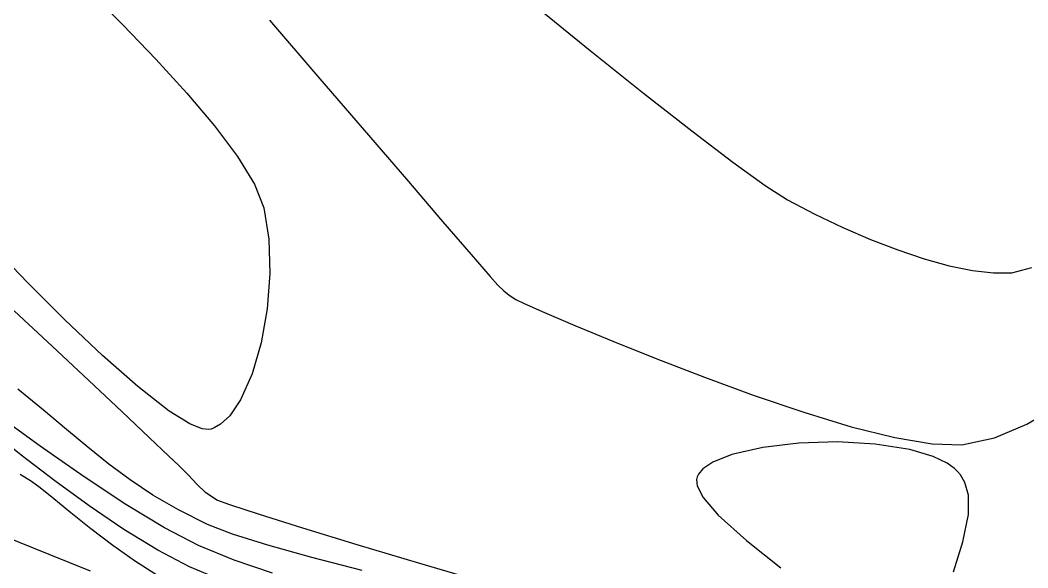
# Model space of a CAD drawing. Header units: feet. Extents: x 26064 to 27719, y 16802 to 28989.
# Drawn here: x 26296.15 to 26329.9, y 18054.44 to 18072.79 of the extents above; entities that cross this region are included whole.
import ezdxf

# ---------------------------------------------------------------- set-up
doc = ezdxf.new("R2010")
doc.units = ezdxf.units.FT
doc.header["$LTSCALE"] = 50
doc.header["$MEASUREMENT"] = 0
doc.linetypes.add('HIDDEN', pattern=[0.375, 0.25, -0.125])
doc.linetypes.add('HIDN25', pattern=[0.0938, 0.0625, -0.0313])
doc.layers.add('CONT-MJR', color=160, linetype='HIDDEN')
doc.layers.add('CONT-MNR', color=55, linetype='HIDN25')

msp = doc.modelspace()

# ---------------------------------------------------------------- linework, layer by layer
at = {"layer": 'CONT-MJR', "color": 7}
for p, q in [((26313.33334, 18073.31981, 595), (26315.2441, 18071.77057, 595)), ((26315.2441, 18071.77057, 595), (26317.03391, 18070.33907, 595)), ((26317.03391, 18070.33907, 595), (26318.64601, 18069.07434, 595)), ((26318.64601, 18069.07434, 595), (26320.02364, 18068.02541, 595)), ((26320.02364, 18068.02541, 595), (26321.11004, 18067.2413, 595)), ((26321.11004, 18067.2413, 595), (26321.84844, 18066.77105, 595)), ((26321.84844, 18066.77105, 595), (26322.76898, 18066.29077, 595)), ((26322.76898, 18066.29077, 595), (26323.70252, 18065.84489, 595)), ((26323.70252, 18065.84489, 595), (26324.63433, 18065.44099, 595)), ((26324.63433, 18065.44099, 595), (26325.54968, 18065.08664, 595)), ((26325.54968, 18065.08664, 595), (26326.43385, 18064.78941, 595)), ((26326.43385, 18064.78941, 595), (26327.2721, 18064.55686, 595)), ((26327.2721, 18064.55686, 595), (26328.04971, 18064.39658, 595)), ((26328.04971, 18064.39658, 595), (26328.75194, 18064.31614, 595)), ((26328.75194, 18064.31614, 595), (26329.36407, 18064.32309, 595)), ((26329.36407, 18064.32309, 595), (26330.03712, 18064.50116, 595)), ((26296.93192, 18059.72423, 595), (26296.07654, 18060.42531, 595)), ((26297.70117, 18059.07704, 595), (26296.93192, 18059.72423, 595)), ((26298.41848, 18058.47597, 595), (26297.70117, 18059.07704, 595)), ((26299.11804, 18057.91329, 595), (26298.41848, 18058.47597, 595)), ((26299.83404, 18057.38124, 595), (26299.11804, 18057.91329, 595)), ((26300.60066, 18056.87207, 595), (26299.83404, 18057.38124, 595)), ((26301.4521, 18056.37803, 595), (26300.60066, 18056.87207, 595)), ((26302.42254, 18055.89136, 595), (26301.4521, 18056.37803, 595)), ((26303.26021, 18055.56563, 595), (26302.42254, 18055.89136, 595)), ((26304.44746, 18055.19291, 595), (26303.26021, 18055.56563, 595)), ((26305.91815, 18054.78349, 595), (26304.44746, 18055.19291, 595)), ((26307.60613, 18054.34764, 595), (26305.91815, 18054.78349, 595))]:
    msp.add_line(p, q, dxfattribs=at)
at = {"layer": 'CONT-MNR', "color": 7, "extrusion": (0.713097, 0.701066, 0)}
msp.add_line((26298.48032, 18073.76686, 593), (26299.59542, 18072.63262, 593), dxfattribs=at)
at = {"layer": 'CONT-MNR', "color": 7}
for p, q in [((26304.50409, 18072.7858, 594), (26306.12864, 18070.89613, 594)), ((26301.73194, 18070.34219, 593), (26302.65924, 18069.24508, 593)), ((26307.67727, 18069.09537, 594), (26309.08921, 18067.4545, 594)), ((26304.31253, 18066.5007, 593), (26304.48129, 18065.44381, 593)), ((26310.30366, 18066.04452, 594), (26311.25984, 18064.93642, 594)), ((26311.89697, 18064.2012, 594), (26312.15425, 18063.90984, 594)), ((26312.75182, 18063.42438, 594), (26313.03807, 18063.29227, 594)), ((26297.22635, 18061.86438, 594), (26295.95171, 18063.04696, 594)), ((26304.42508, 18063.1156, 593), (26304.22401, 18061.97456, 593)), ((26313.71976, 18062.99198, 594), (26314.73052, 18062.55906, 594)), ((26298.90859, 18061.55435, 593), (26297.65373, 18062.74691, 593)), ((26316.004, 18062.02904, 594), (26317.47385, 18061.43749, 594)), ((26329.87143, 18059.25449, 594), (26330.92004, 18059.86532, 594)), ((26296.8233, 18058.5098, 596), (26295.34047, 18059.588, 596)), ((26303.1706, 18059.53136, 593), (26302.86873, 18059.24938, 593)), ((26322.39808, 18059.64908, 594), (26323.98987, 18059.16686, 594)), ((26302.24416, 18059.0934, 593), (26301.83334, 18059.25873, 593)), ((26328.78925, 18058.79689, 594), (26329.87143, 18059.25449, 594)), ((26302.54572, 18059.08393, 593), (26302.45826, 18059.06864, 593)), ((26302.65558, 18059.12526, 593), (26302.54572, 18059.08393, 593)), ((26298.29211, 18057.4845, 596), (26296.8233, 18058.5098, 596)), ((26323.52235, 18058.65408, 594), (26322.23479, 18058.61536, 594)), ((26324.79334, 18058.58431, 594), (26323.52235, 18058.65408, 594)), ((26326.70087, 18058.58658, 594), (26327.68737, 18058.55963, 594)), ((26301.46136, 18057.87387, 594), (26301.13331, 18058.18155, 594)), ((26319.99254, 18058.23565, 594), (26319.35561, 18057.97914, 594)), ((26319.35561, 18057.97914, 594), (26319.02092, 18057.75029, 594)), ((26302.07231, 18057.23759, 594), (26301.79468, 18057.54116, 594)), ((26318.87738, 18057.58104, 594), (26318.83178, 18057.49156, 594)), ((26319.02092, 18057.75029, 594), (26318.87738, 18057.58104, 594)), ((26318.80763, 18057.39605, 594), (26318.83007, 18057.17974, 594)), ((26327.91211, 18056.87413, 594), (26327.7939, 18057.2999, 594)), ((26297.27706, 18056.75271, 598), (26296.82592, 18057.11625, 598)), ((26327.9105, 18056.22598, 594), (26327.91211, 18056.87413, 594)), ((26299.62916, 18055.72517, 597), (26298.46809, 18056.51427, 597)), ((26300.99192, 18055.77481, 596), (26299.69796, 18056.55765, 596)), ((26304.16563, 18056.22566, 594), (26303.17613, 18056.54901, 594)), ((26319.53424, 18056.2018, 594), (26320.47695, 18055.35232, 594)), ((26327.72134, 18055.3101, 594), (26327.9105, 18056.22598, 594)), ((26297.12705, 18054.88948, 599), (26295.54838, 18055.52648, 599)), ((26299.25523, 18055.19071, 598), (26298.52221, 18055.74992, 598)), ((26300.76018, 18055.03075, 597), (26299.62916, 18055.72517, 597)), ((26300.02121, 18054.6463, 598), (26299.25523, 18055.19071, 598)), ((26303.31588, 18054.69011, 596), (26302.12506, 18055.18157, 596)), ((26298.50832, 18054.33116, 599), (26297.12705, 18054.88948, 599)), ((26301.82757, 18054.47178, 597), (26300.76018, 18055.03075, 597)), ((26304.61001, 18054.2626, 596), (26303.31588, 18054.69011, 596)), ((26311.8208, 18053.91195, 594), (26309.53749, 18054.58239, 594))]:
    msp.add_line(p, q, dxfattribs=at)
at = {"layer": 'CONT-MNR', "color": 7, "extrusion": (0.7232, 0.690639, 0)}
msp.add_line((26299.59542, 18072.63262, 593), (26300.69498, 18071.48122, 593), dxfattribs=at)
at = {"layer": 'CONT-MNR', "color": 7, "extrusion": (0.739461, 0.6732, 0)}
msp.add_line((26300.69498, 18071.48122, 593), (26301.73194, 18070.34219, 593), dxfattribs=at)
at = {"layer": 'CONT-MNR', "color": 7, "extrusion": (0.75819, 0.652034, 0)}
msp.add_line((26306.12864, 18070.89613, 594), (26307.67727, 18069.09537, 594), dxfattribs=at)
at = {"layer": 'CONT-MNR', "color": 7, "extrusion": (0.799499, 0.600667, 0)}
msp.add_line((26302.65924, 18069.24508, 593), (26303.42982, 18068.21943, 593), dxfattribs=at)
at = {"layer": 'CONT-MNR', "color": 7, "extrusion": (0.852574, 0.522606, 0)}
msp.add_line((26303.42982, 18068.21943, 593), (26303.9966, 18067.29479, 593), dxfattribs=at)
at = {"layer": 'CONT-MNR', "color": 7, "extrusion": (0.929165, 0.369665, 0)}
msp.add_line((26303.9966, 18067.29479, 593), (26304.31253, 18066.5007, 593), dxfattribs=at)
at = {"layer": 'CONT-MNR', "color": 7, "extrusion": (0.757688, 0.652617, 0)}
msp.add_line((26309.08921, 18067.4545, 594), (26310.30366, 18066.04452, 594), dxfattribs=at)
at = {"layer": 'CONT-MNR', "color": 7, "extrusion": (0.719489, 0.694504, 0)}
msp.add_line((26296.39838, 18064.00032, 593), (26295.21138, 18065.23002, 593), dxfattribs=at)
at = {"layer": 'CONT-MNR', "color": 7, "extrusion": (0.999575, 0.029143, 0)}
msp.add_line((26304.48129, 18065.44381, 593), (26304.51482, 18064.29373, 593), dxfattribs=at)
at = {"layer": 'CONT-MNR', "color": 7, "extrusion": (0.755726, 0.654888, 0)}
msp.add_line((26311.25984, 18064.93642, 594), (26311.89697, 18064.2012, 594), dxfattribs=at)
at = {"layer": 'CONT-MNR', "color": 7, "extrusion": (0.997111, -0.075956, 0)}
msp.add_line((26304.51482, 18064.29373, 593), (26304.42508, 18063.1156, 593), dxfattribs=at)
at = {"layer": 'CONT-MNR', "color": 7, "extrusion": (-0.706559, -0.707654, 0)}
msp.add_line((26297.65373, 18062.74691, 593), (26296.39838, 18064.00032, 593), dxfattribs=at)
at = {"layer": 'CONT-MNR', "color": 7, "extrusion": (-0.697925, -0.716171, 0)}
msp.add_line((26312.15425, 18063.90984, 594), (26312.34781, 18063.7212, 594), dxfattribs=at)
at = {"layer": 'CONT-MNR', "color": 7, "extrusion": (0.650751, 0.759291, 0)}
msp.add_line((26312.34781, 18063.7212, 594), (26312.52766, 18063.56706, 594), dxfattribs=at)
at = {"layer": 'CONT-MNR', "color": 7, "extrusion": (-0.53697, -0.843601, 0)}
msp.add_line((26312.52766, 18063.56706, 594), (26312.75182, 18063.42438, 594), dxfattribs=at)
at = {"layer": 'CONT-MNR', "color": 7, "extrusion": (-0.403131, -0.915142, 0)}
msp.add_line((26313.03807, 18063.29227, 594), (26313.71976, 18062.99198, 594), dxfattribs=at)
at = {"layer": 'CONT-MNR', "color": 7, "extrusion": (0.384243, 0.923232, 0)}
msp.add_line((26314.73052, 18062.55906, 594), (26316.004, 18062.02904, 594), dxfattribs=at)
at = {"layer": 'CONT-MNR', "color": 7, "extrusion": (-0.683633, -0.729826, 0)}
msp.add_line((26298.45199, 18060.71632, 594), (26297.22635, 18061.86438, 594), dxfattribs=at)
at = {"layer": 'CONT-MNR', "color": 7, "extrusion": (0.960635, -0.277813, 0)}
msp.add_line((26304.22401, 18061.97456, 593), (26303.92359, 18060.93574, 593), dxfattribs=at)
at = {"layer": 'CONT-MNR', "color": 7, "extrusion": (0.662023, 0.749484, 0)}
msp.add_line((26300.09407, 18060.5072, 593), (26298.90859, 18061.55435, 593), dxfattribs=at)
at = {"layer": 'CONT-MNR', "color": 7, "extrusion": (0.360102, 0.932913, 0)}
msp.add_line((26317.47385, 18061.43749, 594), (26319.07372, 18060.81994, 594), dxfattribs=at)
at = {"layer": 'CONT-MNR', "color": 7, "extrusion": (0.913613, -0.406584, 0)}
msp.add_line((26303.92359, 18060.93574, 593), (26303.53576, 18060.06427, 593), dxfattribs=at)
at = {"layer": 'CONT-MNR', "color": 7, "extrusion": (-0.686036, -0.727568, 0)}
msp.add_line((26299.55847, 18059.67301, 594), (26298.45199, 18060.71632, 594), dxfattribs=at)
at = {"layer": 'CONT-MNR', "color": 7, "extrusion": (-0.615173, -0.788392, 0)}
msp.add_line((26301.14133, 18059.69004, 593), (26300.09407, 18060.5072, 593), dxfattribs=at)
at = {"layer": 'CONT-MNR', "color": 7, "extrusion": (-0.343272, -0.939236, 0)}
msp.add_line((26319.07372, 18060.81994, 594), (26320.73725, 18060.21196, 594), dxfattribs=at)
at = {"layer": 'CONT-MNR', "color": 7, "extrusion": (-0.32098, -0.947086, 0)}
msp.add_line((26320.73725, 18060.21196, 594), (26322.39808, 18059.64908, 594), dxfattribs=at)
at = {"layer": 'CONT-MNR', "color": 7, "extrusion": (0.824921, -0.565248, 0)}
msp.add_line((26303.53576, 18060.06427, 593), (26303.1706, 18059.53136, 593), dxfattribs=at)
at = {"layer": 'CONT-MNR', "color": 7, "extrusion": (-0.687514, -0.726171, 0)}
msp.add_line((26300.47563, 18058.80467, 594), (26299.55847, 18059.67301, 594), dxfattribs=at)
at = {"layer": 'CONT-MNR', "color": 7, "extrusion": (-0.528948, -0.848654, 0)}
msp.add_line((26301.83334, 18059.25873, 593), (26301.14133, 18059.69004, 593), dxfattribs=at)
at = {"layer": 'CONT-MNR', "color": 7, "extrusion": (-0.503207, 0.864166, 0)}
msp.add_line((26302.86873, 18059.24938, 593), (26302.65558, 18059.12526, 593), dxfattribs=at)
at = {"layer": 'CONT-MNR', "color": 7, "extrusion": (-0.243738, -0.969841, 0)}
msp.add_line((26323.98987, 18059.16686, 594), (26325.44624, 18058.80084, 594), dxfattribs=at)
at = {"layer": 'CONT-MNR', "color": 7, "extrusion": (-0.619555, -0.784953, 0)}
msp.add_line((26296.19018, 18058.21341, 597), (26295.14051, 18059.0419, 597), dxfattribs=at)
at = {"layer": 'CONT-MNR', "color": 7, "extrusion": (-0.114877, -0.99338, 0)}
msp.add_line((26302.45826, 18059.06864, 593), (26302.24416, 18059.0934, 593), dxfattribs=at)
at = {"layer": 'CONT-MNR', "color": 7, "extrusion": (0.687776, 0.725923, 0)}
msp.add_line((26301.13331, 18058.18155, 594), (26300.47563, 18058.80467, 594), dxfattribs=at)
at = {"layer": 'CONT-MNR', "color": 7, "extrusion": (0.116219, -0.993224, 0)}
msp.add_line((26322.23479, 18058.61536, 594), (26321.0263, 18058.47395, 594), dxfattribs=at)
at = {"layer": 'CONT-MNR', "color": 7, "extrusion": (-0.156871, -0.987619, 0)}
msp.add_line((26325.95211, 18058.40025, 594), (26324.79334, 18058.58431, 594), dxfattribs=at)
at = {"layer": 'CONT-MNR', "color": 7, "extrusion": (-0.168338, -0.985729, 0)}
msp.add_line((26325.44624, 18058.80084, 594), (26326.70087, 18058.58658, 594), dxfattribs=at)
at = {"layer": 'CONT-MNR', "color": 7, "extrusion": (-0.210502, 0.977593, 0)}
msp.add_line((26327.68737, 18058.55963, 594), (26328.78925, 18058.79689, 594), dxfattribs=at)
at = {"layer": 'CONT-MNR', "color": 7, "extrusion": (-0.607167, -0.794574, 0)}
msp.add_line((26297.31057, 18057.35727, 597), (26296.19018, 18058.21341, 597), dxfattribs=at)
at = {"layer": 'CONT-MNR', "color": 7, "extrusion": (0.224628, -0.974445, 0)}
msp.add_line((26321.0263, 18058.47395, 594), (26319.99254, 18058.23565, 594), dxfattribs=at)
at = {"layer": 'CONT-MNR', "color": 7, "extrusion": (0.286046, 0.958216, 0)}
msp.add_line((26326.73405, 18058.16683, 594), (26325.95211, 18058.40025, 594), dxfattribs=at)
at = {"layer": 'CONT-MNR', "color": 7, "extrusion": (-0.435588, -0.900146, 0)}
msp.add_line((26327.20374, 18057.93954, 594), (26326.73405, 18058.16683, 594), dxfattribs=at)
at = {"layer": 'CONT-MNR', "color": 7, "extrusion": (-0.706456, -0.707757, 0)}
msp.add_line((26301.79468, 18057.54116, 594), (26301.46136, 18057.87387, 594), dxfattribs=at)
at = {"layer": 'CONT-MNR', "color": 7, "extrusion": (-0.584158, -0.81164, 0)}
msp.add_line((26327.44979, 18057.76245, 594), (26327.20374, 18057.93954, 594), dxfattribs=at)
at = {"layer": 'CONT-MNR', "color": 7, "extrusion": (-0.529758, -0.848149, 0)}
msp.add_line((26296.52973, 18057.33453, 598), (26296.15359, 18057.56947, 598), dxfattribs=at)
at = {"layer": 'CONT-MNR', "color": 7, "extrusion": (0.550424, 0.834885, 0)}
msp.add_line((26299.69796, 18056.55765, 596), (26298.29211, 18057.4845, 596), dxfattribs=at)
at = {"layer": 'CONT-MNR', "color": 7, "extrusion": (0.96949, -0.24513, 0)}
msp.add_line((26318.83178, 18057.49156, 594), (26318.80763, 18057.39605, 594), dxfattribs=at)
at = {"layer": 'CONT-MNR', "color": 7, "extrusion": (0.691675, 0.722209, 0)}
msp.add_line((26327.5504, 18057.6661, 594), (26327.44979, 18057.76245, 594), dxfattribs=at)
at = {"layer": 'CONT-MNR', "color": 7, "extrusion": (0.766505, 0.642238, 0)}
msp.add_line((26327.64676, 18057.55109, 594), (26327.5504, 18057.6661, 594), dxfattribs=at)
at = {"layer": 'CONT-MNR', "color": 7, "extrusion": (0.862858, 0.505447, 0)}
msp.add_line((26327.7939, 18057.2999, 594), (26327.64676, 18057.55109, 594), dxfattribs=at)
at = {"layer": 'CONT-MNR', "color": 7, "extrusion": (-0.593261, -0.80501, 0)}
msp.add_line((26296.82592, 18057.11625, 598), (26296.52973, 18057.33453, 598), dxfattribs=at)
at = {"layer": 'CONT-MNR', "color": 7, "extrusion": (-0.588706, -0.808347, 0)}
msp.add_line((26298.46809, 18056.51427, 597), (26297.31057, 18057.35727, 597), dxfattribs=at)
at = {"layer": 'CONT-MNR', "color": 7, "extrusion": (0.687471, 0.726212, 0)}
msp.add_line((26302.36447, 18056.96101, 594), (26302.07231, 18057.23759, 594), dxfattribs=at)
at = {"layer": 'CONT-MNR', "color": 7, "extrusion": (0.891485, 0.453051, 0)}
msp.add_line((26318.83007, 18057.17974, 594), (26319.02384, 18056.79845, 594), dxfattribs=at)
at = {"layer": 'CONT-MNR', "color": 7, "extrusion": (0.555359, 0.831611, 0)}
msp.add_line((26302.74141, 18056.70929, 594), (26302.36447, 18056.96101, 594), dxfattribs=at)
at = {"layer": 'CONT-MNR', "color": 7, "extrusion": (0.759896, 0.650045, 0)}
msp.add_line((26319.02384, 18056.79845, 594), (26319.53424, 18056.2018, 594), dxfattribs=at)
at = {"layer": 'CONT-MNR', "color": 7, "extrusion": (-0.631493, -0.775381, 0)}
msp.add_line((26297.85266, 18056.28393, 598), (26297.27706, 18056.75271, 598), dxfattribs=at)
at = {"layer": 'CONT-MNR', "color": 7, "extrusion": (0.345929, 0.938261, 0)}
msp.add_line((26303.17613, 18056.54901, 594), (26302.74141, 18056.70929, 594), dxfattribs=at)
at = {"layer": 'CONT-MNR', "color": 7, "extrusion": (-0.623529, -0.7818, 0)}
msp.add_line((26298.52221, 18055.74992, 598), (26297.85266, 18056.28393, 598), dxfattribs=at)
at = {"layer": 'CONT-MNR', "color": 7, "extrusion": (-0.299607, -0.954063, 0)}
msp.add_line((26305.61737, 18055.76977, 594), (26304.16563, 18056.22566, 594), dxfattribs=at)
at = {"layer": 'CONT-MNR', "color": 7, "extrusion": (-0.463822, -0.885928, 0)}
msp.add_line((26302.12506, 18055.18157, 596), (26300.99192, 18055.77481, 596), dxfattribs=at)
at = {"layer": 'CONT-MNR', "color": 7, "extrusion": (0.292876, 0.95615, 0)}
msp.add_line((26307.43884, 18055.21184, 594), (26305.61737, 18055.76977, 594), dxfattribs=at)
at = {"layer": 'CONT-MNR', "color": 7, "extrusion": (-0.287284, -0.957845, 0)}
msp.add_line((26309.53749, 18054.58239, 594), (26307.43884, 18055.21184, 594), dxfattribs=at)
at = {"layer": 'CONT-MNR', "color": 7, "extrusion": (-0.622277, -0.782797, 0)}
msp.add_line((26320.47695, 18055.35232, 594), (26321.62811, 18054.43722, 594), dxfattribs=at)
at = {"layer": 'CONT-MNR', "color": 7, "extrusion": (0.955942, -0.293554, 0)}
msp.add_line((26327.41341, 18054.30735, 594), (26327.72134, 18055.3101, 594), dxfattribs=at)
at = {"layer": 'CONT-MNR', "color": 7, "extrusion": (-0.537317, -0.84338, 0)}
msp.add_line((26300.78966, 18054.15672, 598), (26300.02121, 18054.6463, 598), dxfattribs=at)
at = {"layer": 'CONT-MNR', "color": 7, "extrusion": (-0.384988, -0.922921, 0)}
msp.add_line((26302.83784, 18054.05035, 597), (26301.82757, 18054.47178, 597), dxfattribs=at)

doc.saveas('drawing.dxf')
